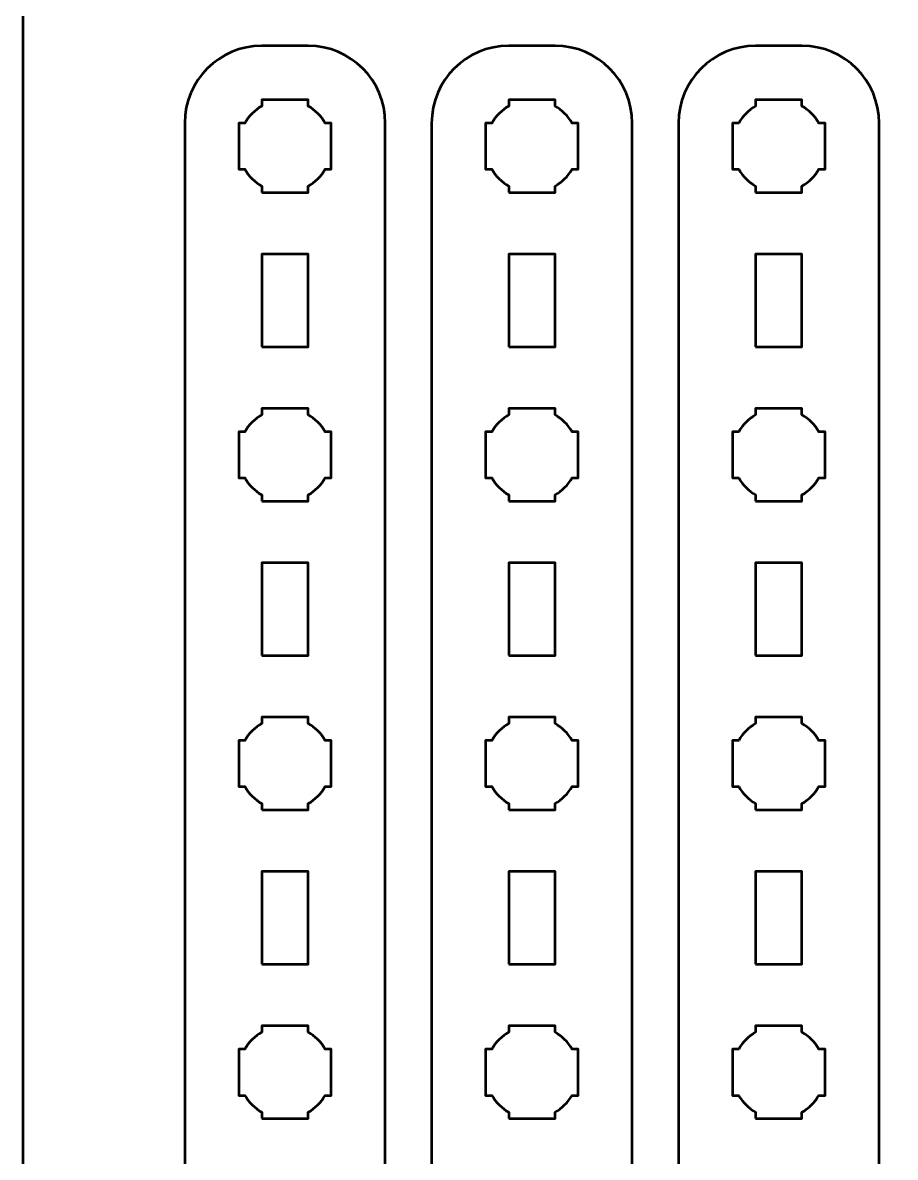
# Model space of a CAD drawing. Header units: centimetres. Extents: x -21 to 0, y -29.7 to 0.
# Drawn here: x -21 to -15.34, y -22.2 to -14.85 of the extents above; entities that cross this region are included whole.
import ezdxf

# ---------------------------------------------------------------- set-up
doc = ezdxf.new("R2010")
doc.units = ezdxf.units.CM
doc.header["$MEASUREMENT"] = 0
doc.layers.add('Layer 1', color=7, linetype='Continuous')

msp = doc.modelspace()

# ---------------------------------------------------------------- linework, layer by layer
at = {"layer": 'Layer 1', "color": 1, "lineweight": 53}
msp.add_open_spline([(-21.00003, -29.19995), (-21.00003, -29.19995), (-21.00003, -5.89992), (-21.00003, -5.89992), (-21.00003, -5.89992), (-21.00003, -5.81709), (-20.93286, -5.74992), (-20.85003, -5.74992), (-20.85003, -5.74992), (-20.7672, -5.74992), (-20.70003, -5.68275), (-20.70003, -5.59992), (-20.70003, -5.59992), (-20.70003, -5.51709), (-20.7672, -5.44992), (-20.85003, -5.44992), (-20.85003, -5.44992), (-20.93286, -5.44992), (-21.00003, -5.38275), (-21.00003, -5.29992), (-21.00003, -5.29992), (-21.00003, -5.21709), (-20.93286, -5.14992), (-20.85003, -5.14992), (-20.85003, -5.14992), (-20.7672, -5.14992), (-20.70003, -5.08275), (-20.70003, -4.99992), (-20.70003, -4.99992), (-20.70003, -4.91709), (-20.7672, -4.84992), (-20.85003, -4.84992), (-20.85003, -4.84992), (-20.93286, -4.84992), (-21.00003, -4.78275), (-21.00003, -4.69992), (-21.00003, -4.69992), (-21.00003, -4.61709), (-20.93286, -4.54992), (-20.85003, -4.54992), (-20.85003, -4.54992), (-20.7672, -4.54992), (-20.70003, -4.48275), (-20.70003, -4.39992), (-20.70003, -4.39992), (-20.70003, -4.31709), (-20.7672, -4.24992), (-20.85003, -4.24992), (-20.85003, -4.24992), (-20.93286, -4.24992), (-21.00003, -4.18275), (-21.00003, -4.09992), (-21.00003, -4.09992), (-21.00003, -4.01709), (-20.93286, -3.94992), (-20.85003, -3.94992), (-20.85003, -3.94992), (-20.7672, -3.94992), (-20.70003, -3.88275), (-20.70003, -3.79992), (-20.70003, -3.79992), (-20.70003, -3.71709), (-20.7672, -3.64992), (-20.85003, -3.64992), (-20.85003, -3.64992), (-20.93286, -3.64992), (-21.00003, -3.58275), (-21.00003, -3.49992), (-21.00003, -3.49992), (-21.00003, -3.41709), (-20.93286, -3.34992), (-20.85003, -3.34992), (-20.85003, -3.34992), (-20.7672, -3.34992), (-20.70003, -3.28275), (-20.70003, -3.19992), (-20.70003, -3.19992), (-20.70003, -3.11709), (-20.7672, -3.04992), (-20.85003, -3.04992), (-20.85003, -3.04992), (-20.93286, -3.04992), (-21.00003, -2.98275), (-21.00003, -2.89992), (-21.00003, -2.89992), (-21.00003, -2.81709), (-20.93286, -2.74992), (-20.85003, -2.74992), (-20.85003, -2.74992), (-20.7672, -2.74992), (-20.70003, -2.68275), (-20.70003, -2.59992), (-20.70003, -2.59992), (-20.70003, -2.51709), (-20.7672, -2.44992), (-20.85003, -2.44992), (-20.85003, -2.44992), (-20.93286, -2.44992), (-21.00003, -2.38275), (-21.00003, -2.29992), (-21.00003, -2.29992), (-21.00003, -2.21709), (-20.93286, -2.14992), (-20.85003, -2.14992), (-20.85003, -2.14992), (-20.7672, -2.14992), (-20.70003, -2.08275), (-20.70003, -1.99992), (-20.70003, -1.99992), (-20.70003, -1.91709), (-20.7672, -1.84992), (-20.85003, -1.84992), (-20.85003, -1.84992), (-20.93286, -1.84992), (-21.00003, -1.78275), (-21.00003, -1.69992), (-21.00003, -1.69992), (-21.00003, -1.61709), (-20.93286, -1.54992), (-20.85003, -1.54992), (-20.85003, -1.54992), (-20.7672, -1.54992), (-20.70003, -1.48275), (-20.70003, -1.39992), (-20.70003, -1.39992), (-20.70003, -1.31709), (-20.7672, -1.24992), (-20.85003, -1.24992), (-20.85003, -1.24992), (-20.93286, -1.24992), (-21.00003, -1.18275), (-21.00003, -1.09992), (-21.00003, -1.09992), (-21.00003, -1.09992), (-21.00003, -0.49992), (-21.00003, -0.49992), (-21.00003, -0.49992), (-21.00003, -0.22295), (-20.77694, 0.00004), (-20.49994, 0.00004), (-20.49994, 0.00004), (-20.49994, 0.00004), (-0.50008, 0.00004), (-0.50008, 0.00004), (-0.50008, 0.00004), (-0.22294, 0.00004), (0.00002, -0.22295), (0.00002, -0.49992), (0.00002, -0.49992), (0.00002, -0.49992), (0.00002, -29.19995), (0.00002, -29.19995), (0.00002, -29.19995), (0.00002, -29.47695), (-0.22294, -29.70004), (-0.50008, -29.70004), (-0.50008, -29.70004), (-0.50008, -29.70004), (-20.49994, -29.70004), (-20.49994, -29.70004), (-20.49994, -29.70004), (-20.77694, -29.70004), (-21.00003, -29.47695), (-21.00003, -29.19995)], degree=3, knots=[0, 0, 0, 0, 0.0243902, 0.0243902, 0.0243902, 0.0243902, 0.0487805, 0.0487805, 0.0487805, 0.0487805, 0.0731707, 0.0731707, 0.0731707, 0.0731707, 0.097561, 0.097561, 0.097561, 0.097561, 0.1219512, 0.1219512, 0.1219512, 0.1219512, 0.1463415, 0.1463415, 0.1463415, 0.1463415, 0.1707317, 0.1707317, 0.1707317, 0.1707317, 0.195122, 0.195122, 0.195122, 0.195122, 0.2195122, 0.2195122, 0.2195122, 0.2195122, 0.2439024, 0.2439024, 0.2439024, 0.2439024, 0.2682927, 0.2682927, 0.2682927, 0.2682927, 0.2926829, 0.2926829, 0.2926829, 0.2926829, 0.3170732, 0.3170732, 0.3170732, 0.3170732, 0.3414634, 0.3414634, 0.3414634, 0.3414634, 0.3658537, 0.3658537, 0.3658537, 0.3658537, 0.3902439, 0.3902439, 0.3902439, 0.3902439, 0.4146341, 0.4146341, 0.4146341, 0.4146341, 0.4390244, 0.4390244, 0.4390244, 0.4390244, 0.4634146, 0.4634146, 0.4634146, 0.4634146, 0.4878049, 0.4878049, 0.4878049, 0.4878049, 0.5121951, 0.5121951, 0.5121951, 0.5121951, 0.5365854, 0.5365854, 0.5365854, 0.5365854, 0.5609756, 0.5609756, 0.5609756, 0.5609756, 0.5853659, 0.5853659, 0.5853659, 0.5853659, 0.6097561, 0.6097561, 0.6097561, 0.6097561, 0.6341463, 0.6341463, 0.6341463, 0.6341463, 0.6585366, 0.6585366, 0.6585366, 0.6585366, 0.6829268, 0.6829268, 0.6829268, 0.6829268, 0.7073171, 0.7073171, 0.7073171, 0.7073171, 0.7317073, 0.7317073, 0.7317073, 0.7317073, 0.7560976, 0.7560976, 0.7560976, 0.7560976, 0.7804878, 0.7804878, 0.7804878, 0.7804878, 0.804878, 0.804878, 0.804878, 0.804878, 0.8292683, 0.8292683, 0.8292683, 0.8292683, 0.8536585, 0.8536585, 0.8536585, 0.8536585, 0.8780488, 0.8780488, 0.8780488, 0.8780488, 0.902439, 0.902439, 0.902439, 0.902439, 0.9268293, 0.9268293, 0.9268293, 0.9268293, 0.9512195, 0.9512195, 0.9512195, 0.9512195, 0.9756098, 0.9756098, 0.9756098, 0.9756098, 1, 1, 1, 1], dxfattribs=at)
at = {"layer": 'Layer 1', "color": 114, "lineweight": 53}
for points in [[(-19.15, -28.3), (-19.15, -28.3), (-19.45, -28.3), (-19.45, -28.3), (-19.45, -28.3), (-19.72609, -28.3), (-19.95, -28.07609), (-19.95, -27.8), (-19.95, -27.8), (-19.95, -27.8), (-19.95, -15.5), (-19.95, -15.5), (-19.95, -15.5), (-19.95, -15.22391), (-19.72609, -15), (-19.45, -15), (-19.45, -15), (-19.45, -15), (-19.15, -15), (-19.15, -15), (-19.15, -15), (-18.87391, -15), (-18.65, -15.22391), (-18.65, -15.5), (-18.65, -15.5), (-18.65, -15.5), (-18.65, -27.8), (-18.65, -27.8), (-18.65, -27.8), (-18.65, -28.07609), (-18.87391, -28.3), (-19.15, -28.3)], [(-17.55, -28.3), (-17.55, -28.3), (-17.85, -28.3), (-17.85, -28.3), (-17.85, -28.3), (-18.12609, -28.3), (-18.35, -28.07609), (-18.35, -27.8), (-18.35, -27.8), (-18.35, -27.8), (-18.35, -15.5), (-18.35, -15.5), (-18.35, -15.5), (-18.35, -15.22391), (-18.12609, -15), (-17.85, -15), (-17.85, -15), (-17.85, -15), (-17.55, -15), (-17.55, -15), (-17.55, -15), (-17.27391, -15), (-17.05, -15.22391), (-17.05, -15.5), (-17.05, -15.5), (-17.05, -15.5), (-17.05, -27.8), (-17.05, -27.8), (-17.05, -27.8), (-17.05, -28.07609), (-17.27391, -28.3), (-17.55, -28.3)], [(-15.95, -28.3), (-15.95, -28.3), (-16.25, -28.3), (-16.25, -28.3), (-16.25, -28.3), (-16.52609, -28.3), (-16.75, -28.07609), (-16.75, -27.8), (-16.75, -27.8), (-16.75, -27.8), (-16.75, -15.5), (-16.75, -15.5), (-16.75, -15.5), (-16.75, -15.22391), (-16.52609, -15), (-16.25, -15), (-16.25, -15), (-16.25, -15), (-15.95, -15), (-15.95, -15), (-15.95, -15), (-15.67391, -15), (-15.45, -15.22391), (-15.45, -15.5), (-15.45, -15.5), (-15.45, -15.5), (-15.45, -27.8), (-15.45, -27.8), (-15.45, -27.8), (-15.45, -28.07609), (-15.67391, -28.3), (-15.95, -28.3)]]:
    msp.add_open_spline(points, degree=3, knots=[0, 0, 0, 0, 0.125, 0.125, 0.125, 0.125, 0.25, 0.25, 0.25, 0.25, 0.375, 0.375, 0.375, 0.375, 0.5, 0.5, 0.5, 0.5, 0.625, 0.625, 0.625, 0.625, 0.75, 0.75, 0.75, 0.75, 0.875, 0.875, 0.875, 0.875, 1, 1, 1, 1], dxfattribs=at)
at = {"layer": 'Layer 1', "lineweight": 53}
for points, knots in [([(-19.45, -15.95), (-19.45, -15.95), (-19.45, -15.90985), (-19.45, -15.90985), (-19.45, -15.90985), (-19.49553, -15.8835), (-19.5335, -15.84553), (-19.55985, -15.8), (-19.55985, -15.8), (-19.55985, -15.8), (-19.6, -15.8), (-19.6, -15.8), (-19.6, -15.8), (-19.6, -15.8), (-19.6, -15.65), (-19.6, -15.65), (-19.6, -15.65), (-19.6, -15.65), (-19.6, -15.5), (-19.6, -15.5), (-19.6, -15.5), (-19.6, -15.5), (-19.55985, -15.5), (-19.55985, -15.5), (-19.55985, -15.5), (-19.5335, -15.45447), (-19.49553, -15.4165), (-19.45, -15.39015), (-19.45, -15.39015), (-19.45, -15.39015), (-19.45, -15.35), (-19.45, -15.35), (-19.45, -15.35), (-19.45, -15.35), (-19.3, -15.35), (-19.3, -15.35), (-19.3, -15.35), (-19.3, -15.35), (-19.15, -15.35), (-19.15, -15.35), (-19.15, -15.35), (-19.15, -15.35), (-19.15, -15.39015), (-19.15, -15.39015), (-19.15, -15.39015), (-19.10447, -15.4165), (-19.0665, -15.45447), (-19.04015, -15.5), (-19.04015, -15.5), (-19.04015, -15.5), (-19, -15.5), (-19, -15.5), (-19, -15.5), (-19, -15.5), (-19, -15.65), (-19, -15.65), (-19, -15.65), (-19, -15.65), (-19, -15.8), (-19, -15.8), (-19, -15.8), (-19, -15.8), (-19.04015, -15.8), (-19.04015, -15.8), (-19.04015, -15.8), (-19.0665, -15.84553), (-19.10447, -15.8835), (-19.15, -15.90985), (-19.15, -15.90985), (-19.15, -15.90985), (-19.15, -15.95), (-19.15, -15.95), (-19.15, -15.95), (-19.15, -15.95), (-19.3, -15.95), (-19.3, -15.95), (-19.3, -15.95), (-19.3, -15.95), (-19.45, -15.95), (-19.45, -15.95)], [0, 0, 0, 0, 0.05, 0.05, 0.05, 0.05, 0.1, 0.1, 0.1, 0.1, 0.15, 0.15, 0.15, 0.15, 0.2, 0.2, 0.2, 0.2, 0.25, 0.25, 0.25, 0.25, 0.3, 0.3, 0.3, 0.3, 0.35, 0.35, 0.35, 0.35, 0.4, 0.4, 0.4, 0.4, 0.45, 0.45, 0.45, 0.45, 0.5, 0.5, 0.5, 0.5, 0.55, 0.55, 0.55, 0.55, 0.6, 0.6, 0.6, 0.6, 0.65, 0.65, 0.65, 0.65, 0.7, 0.7, 0.7, 0.7, 0.75, 0.75, 0.75, 0.75, 0.8, 0.8, 0.8, 0.8, 0.85, 0.85, 0.85, 0.85, 0.9, 0.9, 0.9, 0.9, 0.95, 0.95, 0.95, 0.95, 1, 1, 1, 1]), ([(-17.85, -15.95), (-17.85, -15.95), (-17.85, -15.90985), (-17.85, -15.90985), (-17.85, -15.90985), (-17.89553, -15.8835), (-17.9335, -15.84553), (-17.95985, -15.8), (-17.95985, -15.8), (-17.95985, -15.8), (-18, -15.8), (-18, -15.8), (-18, -15.8), (-18, -15.8), (-18, -15.65), (-18, -15.65), (-18, -15.65), (-18, -15.65), (-18, -15.5), (-18, -15.5), (-18, -15.5), (-18, -15.5), (-17.95985, -15.5), (-17.95985, -15.5), (-17.95985, -15.5), (-17.9335, -15.45447), (-17.89553, -15.4165), (-17.85, -15.39015), (-17.85, -15.39015), (-17.85, -15.39015), (-17.85, -15.35), (-17.85, -15.35), (-17.85, -15.35), (-17.85, -15.35), (-17.7, -15.35), (-17.7, -15.35), (-17.7, -15.35), (-17.7, -15.35), (-17.55, -15.35), (-17.55, -15.35), (-17.55, -15.35), (-17.55, -15.35), (-17.55, -15.39015), (-17.55, -15.39015), (-17.55, -15.39015), (-17.50447, -15.4165), (-17.4665, -15.45447), (-17.44015, -15.5), (-17.44015, -15.5), (-17.44015, -15.5), (-17.4, -15.5), (-17.4, -15.5), (-17.4, -15.5), (-17.4, -15.5), (-17.4, -15.65), (-17.4, -15.65), (-17.4, -15.65), (-17.4, -15.65), (-17.4, -15.8), (-17.4, -15.8), (-17.4, -15.8), (-17.4, -15.8), (-17.44015, -15.8), (-17.44015, -15.8), (-17.44015, -15.8), (-17.4665, -15.84553), (-17.50447, -15.8835), (-17.55, -15.90985), (-17.55, -15.90985), (-17.55, -15.90985), (-17.55, -15.95), (-17.55, -15.95), (-17.55, -15.95), (-17.55, -15.95), (-17.7, -15.95), (-17.7, -15.95), (-17.7, -15.95), (-17.7, -15.95), (-17.85, -15.95), (-17.85, -15.95)], [0, 0, 0, 0, 0.05, 0.05, 0.05, 0.05, 0.1, 0.1, 0.1, 0.1, 0.15, 0.15, 0.15, 0.15, 0.2, 0.2, 0.2, 0.2, 0.25, 0.25, 0.25, 0.25, 0.3, 0.3, 0.3, 0.3, 0.35, 0.35, 0.35, 0.35, 0.4, 0.4, 0.4, 0.4, 0.45, 0.45, 0.45, 0.45, 0.5, 0.5, 0.5, 0.5, 0.55, 0.55, 0.55, 0.55, 0.6, 0.6, 0.6, 0.6, 0.65, 0.65, 0.65, 0.65, 0.7, 0.7, 0.7, 0.7, 0.75, 0.75, 0.75, 0.75, 0.8, 0.8, 0.8, 0.8, 0.85, 0.85, 0.85, 0.85, 0.9, 0.9, 0.9, 0.9, 0.95, 0.95, 0.95, 0.95, 1, 1, 1, 1]), ([(-16.25, -15.95), (-16.25, -15.95), (-16.25, -15.90985), (-16.25, -15.90985), (-16.25, -15.90985), (-16.29553, -15.8835), (-16.3335, -15.84553), (-16.35985, -15.8), (-16.35985, -15.8), (-16.35985, -15.8), (-16.4, -15.8), (-16.4, -15.8), (-16.4, -15.8), (-16.4, -15.8), (-16.4, -15.65), (-16.4, -15.65), (-16.4, -15.65), (-16.4, -15.65), (-16.4, -15.5), (-16.4, -15.5), (-16.4, -15.5), (-16.4, -15.5), (-16.35985, -15.5), (-16.35985, -15.5), (-16.35985, -15.5), (-16.3335, -15.45447), (-16.29553, -15.4165), (-16.25, -15.39015), (-16.25, -15.39015), (-16.25, -15.39015), (-16.25, -15.35), (-16.25, -15.35), (-16.25, -15.35), (-16.25, -15.35), (-16.1, -15.35), (-16.1, -15.35), (-16.1, -15.35), (-16.1, -15.35), (-15.95, -15.35), (-15.95, -15.35), (-15.95, -15.35), (-15.95, -15.35), (-15.95, -15.39015), (-15.95, -15.39015), (-15.95, -15.39015), (-15.90447, -15.4165), (-15.8665, -15.45447), (-15.84015, -15.5), (-15.84015, -15.5), (-15.84015, -15.5), (-15.8, -15.5), (-15.8, -15.5), (-15.8, -15.5), (-15.8, -15.5), (-15.8, -15.65), (-15.8, -15.65), (-15.8, -15.65), (-15.8, -15.65), (-15.8, -15.8), (-15.8, -15.8), (-15.8, -15.8), (-15.8, -15.8), (-15.84015, -15.8), (-15.84015, -15.8), (-15.84015, -15.8), (-15.8665, -15.84553), (-15.90447, -15.8835), (-15.95, -15.90985), (-15.95, -15.90985), (-15.95, -15.90985), (-15.95, -15.95), (-15.95, -15.95), (-15.95, -15.95), (-15.95, -15.95), (-16.1, -15.95), (-16.1, -15.95), (-16.1, -15.95), (-16.1, -15.95), (-16.25, -15.95), (-16.25, -15.95)], [0, 0, 0, 0, 0.05, 0.05, 0.05, 0.05, 0.1, 0.1, 0.1, 0.1, 0.15, 0.15, 0.15, 0.15, 0.2, 0.2, 0.2, 0.2, 0.25, 0.25, 0.25, 0.25, 0.3, 0.3, 0.3, 0.3, 0.35, 0.35, 0.35, 0.35, 0.4, 0.4, 0.4, 0.4, 0.45, 0.45, 0.45, 0.45, 0.5, 0.5, 0.5, 0.5, 0.55, 0.55, 0.55, 0.55, 0.6, 0.6, 0.6, 0.6, 0.65, 0.65, 0.65, 0.65, 0.7, 0.7, 0.7, 0.7, 0.75, 0.75, 0.75, 0.75, 0.8, 0.8, 0.8, 0.8, 0.85, 0.85, 0.85, 0.85, 0.9, 0.9, 0.9, 0.9, 0.95, 0.95, 0.95, 0.95, 1, 1, 1, 1]), ([(-19.45, -16.95), (-19.45, -16.95), (-19.45, -16.35), (-19.45, -16.35), (-19.45, -16.35), (-19.45, -16.35), (-19.15, -16.35), (-19.15, -16.35), (-19.15, -16.35), (-19.15, -16.35), (-19.15, -16.95), (-19.15, -16.95), (-19.15, -16.95), (-19.15, -16.95), (-19.45, -16.95), (-19.45, -16.95)], [0, 0, 0, 0, 0.25, 0.25, 0.25, 0.25, 0.5, 0.5, 0.5, 0.5, 0.75, 0.75, 0.75, 0.75, 1, 1, 1, 1]), ([(-17.85, -16.95), (-17.85, -16.95), (-17.85, -16.35), (-17.85, -16.35), (-17.85, -16.35), (-17.85, -16.35), (-17.55, -16.35), (-17.55, -16.35), (-17.55, -16.35), (-17.55, -16.35), (-17.55, -16.95), (-17.55, -16.95), (-17.55, -16.95), (-17.55, -16.95), (-17.85, -16.95), (-17.85, -16.95)], [0, 0, 0, 0, 0.25, 0.25, 0.25, 0.25, 0.5, 0.5, 0.5, 0.5, 0.75, 0.75, 0.75, 0.75, 1, 1, 1, 1]), ([(-16.25, -16.95), (-16.25, -16.95), (-16.25, -16.35), (-16.25, -16.35), (-16.25, -16.35), (-16.25, -16.35), (-15.95, -16.35), (-15.95, -16.35), (-15.95, -16.35), (-15.95, -16.35), (-15.95, -16.95), (-15.95, -16.95), (-15.95, -16.95), (-15.95, -16.95), (-16.25, -16.95), (-16.25, -16.95)], [0, 0, 0, 0, 0.25, 0.25, 0.25, 0.25, 0.5, 0.5, 0.5, 0.5, 0.75, 0.75, 0.75, 0.75, 1, 1, 1, 1]), ([(-19.45, -17.95), (-19.45, -17.95), (-19.45, -17.90985), (-19.45, -17.90985), (-19.45, -17.90985), (-19.49553, -17.8835), (-19.5335, -17.84553), (-19.55985, -17.8), (-19.55985, -17.8), (-19.55985, -17.8), (-19.6, -17.8), (-19.6, -17.8), (-19.6, -17.8), (-19.6, -17.8), (-19.6, -17.65), (-19.6, -17.65), (-19.6, -17.65), (-19.6, -17.65), (-19.6, -17.5), (-19.6, -17.5), (-19.6, -17.5), (-19.6, -17.5), (-19.55985, -17.5), (-19.55985, -17.5), (-19.55985, -17.5), (-19.5335, -17.45447), (-19.49553, -17.4165), (-19.45, -17.39015), (-19.45, -17.39015), (-19.45, -17.39015), (-19.45, -17.35), (-19.45, -17.35), (-19.45, -17.35), (-19.45, -17.35), (-19.3, -17.35), (-19.3, -17.35), (-19.3, -17.35), (-19.3, -17.35), (-19.15, -17.35), (-19.15, -17.35), (-19.15, -17.35), (-19.15, -17.35), (-19.15, -17.39015), (-19.15, -17.39015), (-19.15, -17.39015), (-19.10447, -17.4165), (-19.0665, -17.45447), (-19.04015, -17.5), (-19.04015, -17.5), (-19.04015, -17.5), (-19, -17.5), (-19, -17.5), (-19, -17.5), (-19, -17.5), (-19, -17.65), (-19, -17.65), (-19, -17.65), (-19, -17.65), (-19, -17.8), (-19, -17.8), (-19, -17.8), (-19, -17.8), (-19.04015, -17.8), (-19.04015, -17.8), (-19.04015, -17.8), (-19.0665, -17.84553), (-19.10447, -17.8835), (-19.15, -17.90985), (-19.15, -17.90985), (-19.15, -17.90985), (-19.15, -17.95), (-19.15, -17.95), (-19.15, -17.95), (-19.15, -17.95), (-19.3, -17.95), (-19.3, -17.95), (-19.3, -17.95), (-19.3, -17.95), (-19.45, -17.95), (-19.45, -17.95)], [0, 0, 0, 0, 0.05, 0.05, 0.05, 0.05, 0.1, 0.1, 0.1, 0.1, 0.15, 0.15, 0.15, 0.15, 0.2, 0.2, 0.2, 0.2, 0.25, 0.25, 0.25, 0.25, 0.3, 0.3, 0.3, 0.3, 0.35, 0.35, 0.35, 0.35, 0.4, 0.4, 0.4, 0.4, 0.45, 0.45, 0.45, 0.45, 0.5, 0.5, 0.5, 0.5, 0.55, 0.55, 0.55, 0.55, 0.6, 0.6, 0.6, 0.6, 0.65, 0.65, 0.65, 0.65, 0.7, 0.7, 0.7, 0.7, 0.75, 0.75, 0.75, 0.75, 0.8, 0.8, 0.8, 0.8, 0.85, 0.85, 0.85, 0.85, 0.9, 0.9, 0.9, 0.9, 0.95, 0.95, 0.95, 0.95, 1, 1, 1, 1]), ([(-17.85, -17.95), (-17.85, -17.95), (-17.85, -17.90985), (-17.85, -17.90985), (-17.85, -17.90985), (-17.89553, -17.8835), (-17.9335, -17.84553), (-17.95985, -17.8), (-17.95985, -17.8), (-17.95985, -17.8), (-18, -17.8), (-18, -17.8), (-18, -17.8), (-18, -17.8), (-18, -17.65), (-18, -17.65), (-18, -17.65), (-18, -17.65), (-18, -17.5), (-18, -17.5), (-18, -17.5), (-18, -17.5), (-17.95985, -17.5), (-17.95985, -17.5), (-17.95985, -17.5), (-17.9335, -17.45447), (-17.89553, -17.4165), (-17.85, -17.39015), (-17.85, -17.39015), (-17.85, -17.39015), (-17.85, -17.35), (-17.85, -17.35), (-17.85, -17.35), (-17.85, -17.35), (-17.7, -17.35), (-17.7, -17.35), (-17.7, -17.35), (-17.7, -17.35), (-17.55, -17.35), (-17.55, -17.35), (-17.55, -17.35), (-17.55, -17.35), (-17.55, -17.39015), (-17.55, -17.39015), (-17.55, -17.39015), (-17.50447, -17.4165), (-17.4665, -17.45447), (-17.44015, -17.5), (-17.44015, -17.5), (-17.44015, -17.5), (-17.4, -17.5), (-17.4, -17.5), (-17.4, -17.5), (-17.4, -17.5), (-17.4, -17.65), (-17.4, -17.65), (-17.4, -17.65), (-17.4, -17.65), (-17.4, -17.8), (-17.4, -17.8), (-17.4, -17.8), (-17.4, -17.8), (-17.44015, -17.8), (-17.44015, -17.8), (-17.44015, -17.8), (-17.4665, -17.84553), (-17.50447, -17.8835), (-17.55, -17.90985), (-17.55, -17.90985), (-17.55, -17.90985), (-17.55, -17.95), (-17.55, -17.95), (-17.55, -17.95), (-17.55, -17.95), (-17.7, -17.95), (-17.7, -17.95), (-17.7, -17.95), (-17.7, -17.95), (-17.85, -17.95), (-17.85, -17.95)], [0, 0, 0, 0, 0.05, 0.05, 0.05, 0.05, 0.1, 0.1, 0.1, 0.1, 0.15, 0.15, 0.15, 0.15, 0.2, 0.2, 0.2, 0.2, 0.25, 0.25, 0.25, 0.25, 0.3, 0.3, 0.3, 0.3, 0.35, 0.35, 0.35, 0.35, 0.4, 0.4, 0.4, 0.4, 0.45, 0.45, 0.45, 0.45, 0.5, 0.5, 0.5, 0.5, 0.55, 0.55, 0.55, 0.55, 0.6, 0.6, 0.6, 0.6, 0.65, 0.65, 0.65, 0.65, 0.7, 0.7, 0.7, 0.7, 0.75, 0.75, 0.75, 0.75, 0.8, 0.8, 0.8, 0.8, 0.85, 0.85, 0.85, 0.85, 0.9, 0.9, 0.9, 0.9, 0.95, 0.95, 0.95, 0.95, 1, 1, 1, 1]), ([(-16.25, -17.95), (-16.25, -17.95), (-16.25, -17.90985), (-16.25, -17.90985), (-16.25, -17.90985), (-16.29553, -17.8835), (-16.3335, -17.84553), (-16.35985, -17.8), (-16.35985, -17.8), (-16.35985, -17.8), (-16.4, -17.8), (-16.4, -17.8), (-16.4, -17.8), (-16.4, -17.8), (-16.4, -17.65), (-16.4, -17.65), (-16.4, -17.65), (-16.4, -17.65), (-16.4, -17.5), (-16.4, -17.5), (-16.4, -17.5), (-16.4, -17.5), (-16.35985, -17.5), (-16.35985, -17.5), (-16.35985, -17.5), (-16.3335, -17.45447), (-16.29553, -17.4165), (-16.25, -17.39015), (-16.25, -17.39015), (-16.25, -17.39015), (-16.25, -17.35), (-16.25, -17.35), (-16.25, -17.35), (-16.25, -17.35), (-16.1, -17.35), (-16.1, -17.35), (-16.1, -17.35), (-16.1, -17.35), (-15.95, -17.35), (-15.95, -17.35), (-15.95, -17.35), (-15.95, -17.35), (-15.95, -17.39015), (-15.95, -17.39015), (-15.95, -17.39015), (-15.90447, -17.4165), (-15.8665, -17.45447), (-15.84015, -17.5), (-15.84015, -17.5), (-15.84015, -17.5), (-15.8, -17.5), (-15.8, -17.5), (-15.8, -17.5), (-15.8, -17.5), (-15.8, -17.65), (-15.8, -17.65), (-15.8, -17.65), (-15.8, -17.65), (-15.8, -17.8), (-15.8, -17.8), (-15.8, -17.8), (-15.8, -17.8), (-15.84015, -17.8), (-15.84015, -17.8), (-15.84015, -17.8), (-15.8665, -17.84553), (-15.90447, -17.8835), (-15.95, -17.90985), (-15.95, -17.90985), (-15.95, -17.90985), (-15.95, -17.95), (-15.95, -17.95), (-15.95, -17.95), (-15.95, -17.95), (-16.1, -17.95), (-16.1, -17.95), (-16.1, -17.95), (-16.1, -17.95), (-16.25, -17.95), (-16.25, -17.95)], [0, 0, 0, 0, 0.05, 0.05, 0.05, 0.05, 0.1, 0.1, 0.1, 0.1, 0.15, 0.15, 0.15, 0.15, 0.2, 0.2, 0.2, 0.2, 0.25, 0.25, 0.25, 0.25, 0.3, 0.3, 0.3, 0.3, 0.35, 0.35, 0.35, 0.35, 0.4, 0.4, 0.4, 0.4, 0.45, 0.45, 0.45, 0.45, 0.5, 0.5, 0.5, 0.5, 0.55, 0.55, 0.55, 0.55, 0.6, 0.6, 0.6, 0.6, 0.65, 0.65, 0.65, 0.65, 0.7, 0.7, 0.7, 0.7, 0.75, 0.75, 0.75, 0.75, 0.8, 0.8, 0.8, 0.8, 0.85, 0.85, 0.85, 0.85, 0.9, 0.9, 0.9, 0.9, 0.95, 0.95, 0.95, 0.95, 1, 1, 1, 1]), ([(-19.45, -18.95), (-19.45, -18.95), (-19.45, -18.35), (-19.45, -18.35), (-19.45, -18.35), (-19.45, -18.35), (-19.15, -18.35), (-19.15, -18.35), (-19.15, -18.35), (-19.15, -18.35), (-19.15, -18.95), (-19.15, -18.95), (-19.15, -18.95), (-19.15, -18.95), (-19.45, -18.95), (-19.45, -18.95)], [0, 0, 0, 0, 0.25, 0.25, 0.25, 0.25, 0.5, 0.5, 0.5, 0.5, 0.75, 0.75, 0.75, 0.75, 1, 1, 1, 1]), ([(-17.85, -18.95), (-17.85, -18.95), (-17.85, -18.35), (-17.85, -18.35), (-17.85, -18.35), (-17.85, -18.35), (-17.55, -18.35), (-17.55, -18.35), (-17.55, -18.35), (-17.55, -18.35), (-17.55, -18.95), (-17.55, -18.95), (-17.55, -18.95), (-17.55, -18.95), (-17.85, -18.95), (-17.85, -18.95)], [0, 0, 0, 0, 0.25, 0.25, 0.25, 0.25, 0.5, 0.5, 0.5, 0.5, 0.75, 0.75, 0.75, 0.75, 1, 1, 1, 1]), ([(-16.25, -18.95), (-16.25, -18.95), (-16.25, -18.35), (-16.25, -18.35), (-16.25, -18.35), (-16.25, -18.35), (-15.95, -18.35), (-15.95, -18.35), (-15.95, -18.35), (-15.95, -18.35), (-15.95, -18.95), (-15.95, -18.95), (-15.95, -18.95), (-15.95, -18.95), (-16.25, -18.95), (-16.25, -18.95)], [0, 0, 0, 0, 0.25, 0.25, 0.25, 0.25, 0.5, 0.5, 0.5, 0.5, 0.75, 0.75, 0.75, 0.75, 1, 1, 1, 1]), ([(-19.45, -19.95), (-19.45, -19.95), (-19.45, -19.90985), (-19.45, -19.90985), (-19.45, -19.90985), (-19.49553, -19.8835), (-19.5335, -19.84553), (-19.55985, -19.8), (-19.55985, -19.8), (-19.55985, -19.8), (-19.6, -19.8), (-19.6, -19.8), (-19.6, -19.8), (-19.6, -19.8), (-19.6, -19.65), (-19.6, -19.65), (-19.6, -19.65), (-19.6, -19.65), (-19.6, -19.5), (-19.6, -19.5), (-19.6, -19.5), (-19.6, -19.5), (-19.55985, -19.5), (-19.55985, -19.5), (-19.55985, -19.5), (-19.5335, -19.45447), (-19.49553, -19.4165), (-19.45, -19.39015), (-19.45, -19.39015), (-19.45, -19.39015), (-19.45, -19.35), (-19.45, -19.35), (-19.45, -19.35), (-19.45, -19.35), (-19.3, -19.35), (-19.3, -19.35), (-19.3, -19.35), (-19.3, -19.35), (-19.15, -19.35), (-19.15, -19.35), (-19.15, -19.35), (-19.15, -19.35), (-19.15, -19.39015), (-19.15, -19.39015), (-19.15, -19.39015), (-19.10447, -19.4165), (-19.0665, -19.45447), (-19.04015, -19.5), (-19.04015, -19.5), (-19.04015, -19.5), (-19, -19.5), (-19, -19.5), (-19, -19.5), (-19, -19.5), (-19, -19.65), (-19, -19.65), (-19, -19.65), (-19, -19.65), (-19, -19.8), (-19, -19.8), (-19, -19.8), (-19, -19.8), (-19.04015, -19.8), (-19.04015, -19.8), (-19.04015, -19.8), (-19.0665, -19.84553), (-19.10447, -19.8835), (-19.15, -19.90985), (-19.15, -19.90985), (-19.15, -19.90985), (-19.15, -19.95), (-19.15, -19.95), (-19.15, -19.95), (-19.15, -19.95), (-19.3, -19.95), (-19.3, -19.95), (-19.3, -19.95), (-19.3, -19.95), (-19.45, -19.95), (-19.45, -19.95)], [0, 0, 0, 0, 0.05, 0.05, 0.05, 0.05, 0.1, 0.1, 0.1, 0.1, 0.15, 0.15, 0.15, 0.15, 0.2, 0.2, 0.2, 0.2, 0.25, 0.25, 0.25, 0.25, 0.3, 0.3, 0.3, 0.3, 0.35, 0.35, 0.35, 0.35, 0.4, 0.4, 0.4, 0.4, 0.45, 0.45, 0.45, 0.45, 0.5, 0.5, 0.5, 0.5, 0.55, 0.55, 0.55, 0.55, 0.6, 0.6, 0.6, 0.6, 0.65, 0.65, 0.65, 0.65, 0.7, 0.7, 0.7, 0.7, 0.75, 0.75, 0.75, 0.75, 0.8, 0.8, 0.8, 0.8, 0.85, 0.85, 0.85, 0.85, 0.9, 0.9, 0.9, 0.9, 0.95, 0.95, 0.95, 0.95, 1, 1, 1, 1]), ([(-17.85, -19.95), (-17.85, -19.95), (-17.85, -19.90985), (-17.85, -19.90985), (-17.85, -19.90985), (-17.89553, -19.8835), (-17.9335, -19.84553), (-17.95985, -19.8), (-17.95985, -19.8), (-17.95985, -19.8), (-18, -19.8), (-18, -19.8), (-18, -19.8), (-18, -19.8), (-18, -19.65), (-18, -19.65), (-18, -19.65), (-18, -19.65), (-18, -19.5), (-18, -19.5), (-18, -19.5), (-18, -19.5), (-17.95985, -19.5), (-17.95985, -19.5), (-17.95985, -19.5), (-17.9335, -19.45447), (-17.89553, -19.4165), (-17.85, -19.39015), (-17.85, -19.39015), (-17.85, -19.39015), (-17.85, -19.35), (-17.85, -19.35), (-17.85, -19.35), (-17.85, -19.35), (-17.7, -19.35), (-17.7, -19.35), (-17.7, -19.35), (-17.7, -19.35), (-17.55, -19.35), (-17.55, -19.35), (-17.55, -19.35), (-17.55, -19.35), (-17.55, -19.39015), (-17.55, -19.39015), (-17.55, -19.39015), (-17.50447, -19.4165), (-17.4665, -19.45447), (-17.44015, -19.5), (-17.44015, -19.5), (-17.44015, -19.5), (-17.4, -19.5), (-17.4, -19.5), (-17.4, -19.5), (-17.4, -19.5), (-17.4, -19.65), (-17.4, -19.65), (-17.4, -19.65), (-17.4, -19.65), (-17.4, -19.8), (-17.4, -19.8), (-17.4, -19.8), (-17.4, -19.8), (-17.44015, -19.8), (-17.44015, -19.8), (-17.44015, -19.8), (-17.4665, -19.84553), (-17.50447, -19.8835), (-17.55, -19.90985), (-17.55, -19.90985), (-17.55, -19.90985), (-17.55, -19.95), (-17.55, -19.95), (-17.55, -19.95), (-17.55, -19.95), (-17.7, -19.95), (-17.7, -19.95), (-17.7, -19.95), (-17.7, -19.95), (-17.85, -19.95), (-17.85, -19.95)], [0, 0, 0, 0, 0.05, 0.05, 0.05, 0.05, 0.1, 0.1, 0.1, 0.1, 0.15, 0.15, 0.15, 0.15, 0.2, 0.2, 0.2, 0.2, 0.25, 0.25, 0.25, 0.25, 0.3, 0.3, 0.3, 0.3, 0.35, 0.35, 0.35, 0.35, 0.4, 0.4, 0.4, 0.4, 0.45, 0.45, 0.45, 0.45, 0.5, 0.5, 0.5, 0.5, 0.55, 0.55, 0.55, 0.55, 0.6, 0.6, 0.6, 0.6, 0.65, 0.65, 0.65, 0.65, 0.7, 0.7, 0.7, 0.7, 0.75, 0.75, 0.75, 0.75, 0.8, 0.8, 0.8, 0.8, 0.85, 0.85, 0.85, 0.85, 0.9, 0.9, 0.9, 0.9, 0.95, 0.95, 0.95, 0.95, 1, 1, 1, 1]), ([(-16.25, -19.95), (-16.25, -19.95), (-16.25, -19.90985), (-16.25, -19.90985), (-16.25, -19.90985), (-16.29553, -19.8835), (-16.3335, -19.84553), (-16.35985, -19.8), (-16.35985, -19.8), (-16.35985, -19.8), (-16.4, -19.8), (-16.4, -19.8), (-16.4, -19.8), (-16.4, -19.8), (-16.4, -19.65), (-16.4, -19.65), (-16.4, -19.65), (-16.4, -19.65), (-16.4, -19.5), (-16.4, -19.5), (-16.4, -19.5), (-16.4, -19.5), (-16.35985, -19.5), (-16.35985, -19.5), (-16.35985, -19.5), (-16.3335, -19.45447), (-16.29553, -19.4165), (-16.25, -19.39015), (-16.25, -19.39015), (-16.25, -19.39015), (-16.25, -19.35), (-16.25, -19.35), (-16.25, -19.35), (-16.25, -19.35), (-16.1, -19.35), (-16.1, -19.35), (-16.1, -19.35), (-16.1, -19.35), (-15.95, -19.35), (-15.95, -19.35), (-15.95, -19.35), (-15.95, -19.35), (-15.95, -19.39015), (-15.95, -19.39015), (-15.95, -19.39015), (-15.90447, -19.4165), (-15.8665, -19.45447), (-15.84015, -19.5), (-15.84015, -19.5), (-15.84015, -19.5), (-15.8, -19.5), (-15.8, -19.5), (-15.8, -19.5), (-15.8, -19.5), (-15.8, -19.65), (-15.8, -19.65), (-15.8, -19.65), (-15.8, -19.65), (-15.8, -19.8), (-15.8, -19.8), (-15.8, -19.8), (-15.8, -19.8), (-15.84015, -19.8), (-15.84015, -19.8), (-15.84015, -19.8), (-15.8665, -19.84553), (-15.90447, -19.8835), (-15.95, -19.90985), (-15.95, -19.90985), (-15.95, -19.90985), (-15.95, -19.95), (-15.95, -19.95), (-15.95, -19.95), (-15.95, -19.95), (-16.1, -19.95), (-16.1, -19.95), (-16.1, -19.95), (-16.1, -19.95), (-16.25, -19.95), (-16.25, -19.95)], [0, 0, 0, 0, 0.05, 0.05, 0.05, 0.05, 0.1, 0.1, 0.1, 0.1, 0.15, 0.15, 0.15, 0.15, 0.2, 0.2, 0.2, 0.2, 0.25, 0.25, 0.25, 0.25, 0.3, 0.3, 0.3, 0.3, 0.35, 0.35, 0.35, 0.35, 0.4, 0.4, 0.4, 0.4, 0.45, 0.45, 0.45, 0.45, 0.5, 0.5, 0.5, 0.5, 0.55, 0.55, 0.55, 0.55, 0.6, 0.6, 0.6, 0.6, 0.65, 0.65, 0.65, 0.65, 0.7, 0.7, 0.7, 0.7, 0.75, 0.75, 0.75, 0.75, 0.8, 0.8, 0.8, 0.8, 0.85, 0.85, 0.85, 0.85, 0.9, 0.9, 0.9, 0.9, 0.95, 0.95, 0.95, 0.95, 1, 1, 1, 1]), ([(-19.45, -20.95), (-19.45, -20.95), (-19.45, -20.35), (-19.45, -20.35), (-19.45, -20.35), (-19.45, -20.35), (-19.15, -20.35), (-19.15, -20.35), (-19.15, -20.35), (-19.15, -20.35), (-19.15, -20.95), (-19.15, -20.95), (-19.15, -20.95), (-19.15, -20.95), (-19.45, -20.95), (-19.45, -20.95)], [0, 0, 0, 0, 0.25, 0.25, 0.25, 0.25, 0.5, 0.5, 0.5, 0.5, 0.75, 0.75, 0.75, 0.75, 1, 1, 1, 1]), ([(-17.85, -20.95), (-17.85, -20.95), (-17.85, -20.35), (-17.85, -20.35), (-17.85, -20.35), (-17.85, -20.35), (-17.55, -20.35), (-17.55, -20.35), (-17.55, -20.35), (-17.55, -20.35), (-17.55, -20.95), (-17.55, -20.95), (-17.55, -20.95), (-17.55, -20.95), (-17.85, -20.95), (-17.85, -20.95)], [0, 0, 0, 0, 0.25, 0.25, 0.25, 0.25, 0.5, 0.5, 0.5, 0.5, 0.75, 0.75, 0.75, 0.75, 1, 1, 1, 1]), ([(-16.25, -20.95), (-16.25, -20.95), (-16.25, -20.35), (-16.25, -20.35), (-16.25, -20.35), (-16.25, -20.35), (-15.95, -20.35), (-15.95, -20.35), (-15.95, -20.35), (-15.95, -20.35), (-15.95, -20.95), (-15.95, -20.95), (-15.95, -20.95), (-15.95, -20.95), (-16.25, -20.95), (-16.25, -20.95)], [0, 0, 0, 0, 0.25, 0.25, 0.25, 0.25, 0.5, 0.5, 0.5, 0.5, 0.75, 0.75, 0.75, 0.75, 1, 1, 1, 1]), ([(-19.45, -21.95), (-19.45, -21.95), (-19.45, -21.90985), (-19.45, -21.90985), (-19.45, -21.90985), (-19.49553, -21.8835), (-19.5335, -21.84553), (-19.55985, -21.8), (-19.55985, -21.8), (-19.55985, -21.8), (-19.6, -21.8), (-19.6, -21.8), (-19.6, -21.8), (-19.6, -21.8), (-19.6, -21.65), (-19.6, -21.65), (-19.6, -21.65), (-19.6, -21.65), (-19.6, -21.5), (-19.6, -21.5), (-19.6, -21.5), (-19.6, -21.5), (-19.55985, -21.5), (-19.55985, -21.5), (-19.55985, -21.5), (-19.5335, -21.45447), (-19.49553, -21.4165), (-19.45, -21.39015), (-19.45, -21.39015), (-19.45, -21.39015), (-19.45, -21.35), (-19.45, -21.35), (-19.45, -21.35), (-19.45, -21.35), (-19.3, -21.35), (-19.3, -21.35), (-19.3, -21.35), (-19.3, -21.35), (-19.15, -21.35), (-19.15, -21.35), (-19.15, -21.35), (-19.15, -21.35), (-19.15, -21.39015), (-19.15, -21.39015), (-19.15, -21.39015), (-19.10447, -21.4165), (-19.0665, -21.45447), (-19.04015, -21.5), (-19.04015, -21.5), (-19.04015, -21.5), (-19, -21.5), (-19, -21.5), (-19, -21.5), (-19, -21.5), (-19, -21.65), (-19, -21.65), (-19, -21.65), (-19, -21.65), (-19, -21.8), (-19, -21.8), (-19, -21.8), (-19, -21.8), (-19.04015, -21.8), (-19.04015, -21.8), (-19.04015, -21.8), (-19.0665, -21.84553), (-19.10447, -21.8835), (-19.15, -21.90985), (-19.15, -21.90985), (-19.15, -21.90985), (-19.15, -21.95), (-19.15, -21.95), (-19.15, -21.95), (-19.15, -21.95), (-19.3, -21.95), (-19.3, -21.95), (-19.3, -21.95), (-19.3, -21.95), (-19.45, -21.95), (-19.45, -21.95)], [0, 0, 0, 0, 0.05, 0.05, 0.05, 0.05, 0.1, 0.1, 0.1, 0.1, 0.15, 0.15, 0.15, 0.15, 0.2, 0.2, 0.2, 0.2, 0.25, 0.25, 0.25, 0.25, 0.3, 0.3, 0.3, 0.3, 0.35, 0.35, 0.35, 0.35, 0.4, 0.4, 0.4, 0.4, 0.45, 0.45, 0.45, 0.45, 0.5, 0.5, 0.5, 0.5, 0.55, 0.55, 0.55, 0.55, 0.6, 0.6, 0.6, 0.6, 0.65, 0.65, 0.65, 0.65, 0.7, 0.7, 0.7, 0.7, 0.75, 0.75, 0.75, 0.75, 0.8, 0.8, 0.8, 0.8, 0.85, 0.85, 0.85, 0.85, 0.9, 0.9, 0.9, 0.9, 0.95, 0.95, 0.95, 0.95, 1, 1, 1, 1]), ([(-17.85, -21.95), (-17.85, -21.95), (-17.85, -21.90985), (-17.85, -21.90985), (-17.85, -21.90985), (-17.89553, -21.8835), (-17.9335, -21.84553), (-17.95985, -21.8), (-17.95985, -21.8), (-17.95985, -21.8), (-18, -21.8), (-18, -21.8), (-18, -21.8), (-18, -21.8), (-18, -21.65), (-18, -21.65), (-18, -21.65), (-18, -21.65), (-18, -21.5), (-18, -21.5), (-18, -21.5), (-18, -21.5), (-17.95985, -21.5), (-17.95985, -21.5), (-17.95985, -21.5), (-17.9335, -21.45447), (-17.89553, -21.4165), (-17.85, -21.39015), (-17.85, -21.39015), (-17.85, -21.39015), (-17.85, -21.35), (-17.85, -21.35), (-17.85, -21.35), (-17.85, -21.35), (-17.7, -21.35), (-17.7, -21.35), (-17.7, -21.35), (-17.7, -21.35), (-17.55, -21.35), (-17.55, -21.35), (-17.55, -21.35), (-17.55, -21.35), (-17.55, -21.39015), (-17.55, -21.39015), (-17.55, -21.39015), (-17.50447, -21.4165), (-17.4665, -21.45447), (-17.44015, -21.5), (-17.44015, -21.5), (-17.44015, -21.5), (-17.4, -21.5), (-17.4, -21.5), (-17.4, -21.5), (-17.4, -21.5), (-17.4, -21.65), (-17.4, -21.65), (-17.4, -21.65), (-17.4, -21.65), (-17.4, -21.8), (-17.4, -21.8), (-17.4, -21.8), (-17.4, -21.8), (-17.44015, -21.8), (-17.44015, -21.8), (-17.44015, -21.8), (-17.4665, -21.84553), (-17.50447, -21.8835), (-17.55, -21.90985), (-17.55, -21.90985), (-17.55, -21.90985), (-17.55, -21.95), (-17.55, -21.95), (-17.55, -21.95), (-17.55, -21.95), (-17.7, -21.95), (-17.7, -21.95), (-17.7, -21.95), (-17.7, -21.95), (-17.85, -21.95), (-17.85, -21.95)], [0, 0, 0, 0, 0.05, 0.05, 0.05, 0.05, 0.1, 0.1, 0.1, 0.1, 0.15, 0.15, 0.15, 0.15, 0.2, 0.2, 0.2, 0.2, 0.25, 0.25, 0.25, 0.25, 0.3, 0.3, 0.3, 0.3, 0.35, 0.35, 0.35, 0.35, 0.4, 0.4, 0.4, 0.4, 0.45, 0.45, 0.45, 0.45, 0.5, 0.5, 0.5, 0.5, 0.55, 0.55, 0.55, 0.55, 0.6, 0.6, 0.6, 0.6, 0.65, 0.65, 0.65, 0.65, 0.7, 0.7, 0.7, 0.7, 0.75, 0.75, 0.75, 0.75, 0.8, 0.8, 0.8, 0.8, 0.85, 0.85, 0.85, 0.85, 0.9, 0.9, 0.9, 0.9, 0.95, 0.95, 0.95, 0.95, 1, 1, 1, 1]), ([(-16.25, -21.95), (-16.25, -21.95), (-16.25, -21.90985), (-16.25, -21.90985), (-16.25, -21.90985), (-16.29553, -21.8835), (-16.3335, -21.84553), (-16.35985, -21.8), (-16.35985, -21.8), (-16.35985, -21.8), (-16.4, -21.8), (-16.4, -21.8), (-16.4, -21.8), (-16.4, -21.8), (-16.4, -21.65), (-16.4, -21.65), (-16.4, -21.65), (-16.4, -21.65), (-16.4, -21.5), (-16.4, -21.5), (-16.4, -21.5), (-16.4, -21.5), (-16.35985, -21.5), (-16.35985, -21.5), (-16.35985, -21.5), (-16.3335, -21.45447), (-16.29553, -21.4165), (-16.25, -21.39015), (-16.25, -21.39015), (-16.25, -21.39015), (-16.25, -21.35), (-16.25, -21.35), (-16.25, -21.35), (-16.25, -21.35), (-16.1, -21.35), (-16.1, -21.35), (-16.1, -21.35), (-16.1, -21.35), (-15.95, -21.35), (-15.95, -21.35), (-15.95, -21.35), (-15.95, -21.35), (-15.95, -21.39015), (-15.95, -21.39015), (-15.95, -21.39015), (-15.90447, -21.4165), (-15.8665, -21.45447), (-15.84015, -21.5), (-15.84015, -21.5), (-15.84015, -21.5), (-15.8, -21.5), (-15.8, -21.5), (-15.8, -21.5), (-15.8, -21.5), (-15.8, -21.65), (-15.8, -21.65), (-15.8, -21.65), (-15.8, -21.65), (-15.8, -21.8), (-15.8, -21.8), (-15.8, -21.8), (-15.8, -21.8), (-15.84015, -21.8), (-15.84015, -21.8), (-15.84015, -21.8), (-15.8665, -21.84553), (-15.90447, -21.8835), (-15.95, -21.90985), (-15.95, -21.90985), (-15.95, -21.90985), (-15.95, -21.95), (-15.95, -21.95), (-15.95, -21.95), (-15.95, -21.95), (-16.1, -21.95), (-16.1, -21.95), (-16.1, -21.95), (-16.1, -21.95), (-16.25, -21.95), (-16.25, -21.95)], [0, 0, 0, 0, 0.05, 0.05, 0.05, 0.05, 0.1, 0.1, 0.1, 0.1, 0.15, 0.15, 0.15, 0.15, 0.2, 0.2, 0.2, 0.2, 0.25, 0.25, 0.25, 0.25, 0.3, 0.3, 0.3, 0.3, 0.35, 0.35, 0.35, 0.35, 0.4, 0.4, 0.4, 0.4, 0.45, 0.45, 0.45, 0.45, 0.5, 0.5, 0.5, 0.5, 0.55, 0.55, 0.55, 0.55, 0.6, 0.6, 0.6, 0.6, 0.65, 0.65, 0.65, 0.65, 0.7, 0.7, 0.7, 0.7, 0.75, 0.75, 0.75, 0.75, 0.8, 0.8, 0.8, 0.8, 0.85, 0.85, 0.85, 0.85, 0.9, 0.9, 0.9, 0.9, 0.95, 0.95, 0.95, 0.95, 1, 1, 1, 1])]:
    msp.add_open_spline(points, degree=3, knots=knots, dxfattribs=at)

doc.saveas('drawing.dxf')
